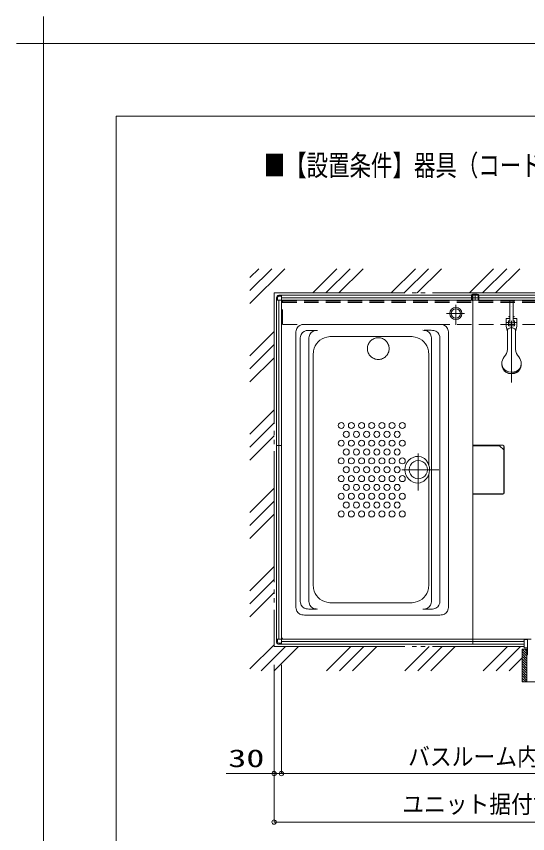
# Model space of a CAD drawing. Units: millimetres on the paper. Extents: x -305 to 305, y -152 to 152.
# Drawn here: x -304.8 to -234.4, y 39.8 to 152.3 of the extents above; entities that cross this region are included whole.
import ezdxf
from ezdxf.enums import TextEntityAlignment as Align

# ---------------------------------------------------------------- set-up
doc = ezdxf.new("R2010")
doc.units = ezdxf.units.MM
for name, pattern in [('DASHED2', [3, 2, -1]), ('LONG_CHAIN', [21, 18, -1, 1, -1]), ('LONG_DOUBLE_CHAIN', [21.8, 18, -1, 0.6, -0.6, 0.6, -1])]:
    doc.linetypes.add(name, pattern=pattern)
for name, color, linetype, lineweight in [('0-0_0', 7, 'Continuous', 9), ('0-2_VIEW0004', 7, 'Continuous', 9), ('0-3_1図面枠', 7, 'Continuous', 9), ('0-4_図面枠', 3, 'Continuous', 9), ('0-5_DEFPOINTS', 7, 'Continuous', 9)]:
    doc.layers.add(name, color=color, linetype=linetype, lineweight=lineweight)
doc.styles.add('ＭＳ ゴシック', font='')
doc.styles.get('ＭＳ ゴシック').set_extended_font_data('MS Gothic')

# ---------------------------------------------------------------- blocks, each defined once
blk = doc.blocks.new('グループ-6')
at = {"layer": '0-3_1図面枠'}
for p, q in [((-4200, 2895), (-4200, 3045)), ((-4275, 2970), (-4125, 2970))]:
    blk.add_line(p, q, dxfattribs=at)
blk = doc.blocks.new('_ORIGIN')
at = {"layer": '0-0_0'}
blk.add_line((0, 0), (-1, 0), dxfattribs=at)
blk.add_circle((0, 0), 0.5, dxfattribs=at)

msp = doc.modelspace()

# ---------------------------------------------------------------- linework, layer by layer
at = {"layer": '0-0_0'}
for p, q in [((-272.644, 112.714), (-267.839, 117.52)), ((-272.644, 114.51), (-269.635, 117.52)), ((-272.644, 116.307), (-271.431, 117.52)), ((-263.988, 114.186), (-260.655, 117.52)), ((-262.192, 114.186), (-258.858, 117.52)), ((-260.396, 114.186), (-257.062, 117.52)), ((-253.212, 114.186), (-249.878, 117.52)), ((-251.416, 114.186), (-248.082, 117.52)), ((-249.619, 114.186), (-246.286, 117.52)), ((-242.435, 114.186), (-239.102, 117.52)), ((-240.639, 114.186), (-237.306, 117.52)), ((-238.843, 114.186), (-235.51, 117.52)), ((-272.644, 105.53), (-269.311, 108.864)), ((-272.644, 103.734), (-269.311, 107.068)), ((-272.644, 101.938), (-269.311, 105.271)), ((-272.644, 94.754), (-269.311, 98.087)), ((-272.644, 92.958), (-269.311, 96.291)), ((-272.644, 91.162), (-269.311, 94.495)), ((-272.644, 83.978), (-269.311, 87.311)), ((-272.644, 82.182), (-269.311, 85.515)), ((-272.644, 80.385), (-269.311, 83.719)), ((-272.644, 73.201), (-269.311, 76.535)), ((-272.644, 71.405), (-269.311, 74.739)), ((-272.644, 69.609), (-269.311, 72.943)), ((-272.644, 62.425), (-269.311, 65.758)), ((-271.087, 62.186), (-267.753, 65.52)), ((-269.29, 62.186), (-265.957, 65.52)), ((-262.106, 62.186), (-258.773, 65.52)), ((-260.31, 62.186), (-256.977, 65.52)), ((-258.514, 62.186), (-255.181, 65.52)), ((-251.33, 62.186), (-247.997, 65.52)), ((-249.534, 62.186), (-246.201, 65.52)), ((-247.738, 62.186), (-244.405, 65.52)), ((-240.554, 62.186), (-237.22, 65.52)), ((-238.758, 62.186), (-235.424, 65.52)), ((-236.962, 62.186), (-235.194, 63.954))]:
    msp.add_line(p, q, dxfattribs=at)
at = {"layer": '0-2_VIEW0004', "linetype": 'LONG_DOUBLE_CHAIN'}
for p, q in [((-269.311, 114.186), (-207.311, 114.186)), ((-269.311, 114.186), (-269.311, 65.52)), ((-269.311, 65.52), (-234.927, 65.52))]:
    msp.add_line(p, q, dxfattribs=at)
at = {"layer": '0-2_VIEW0004'}
for p, q in [((-208.311, 113.853), (-268.644, 113.853)), ((-268.641, 113.717), (-268.311, 113.717)), ((-268.311, 65.853), (-268.311, 113.853)), ((-242.145, 113.853), (-268.311, 113.853)), ((-268.311, 113.586), (-268.311, 113.853)), ((-242.151, 113.21), (-242.151, 113.803)), ((-242.044, 113.21), (-242.044, 113.803)), ((-241.256, 113.853), (-242.031, 113.853)), ((-241.977, 113.853), (-241.977, 65.853)), ((-241.35, 114.016), (-241.937, 114.016)), ((-241.351, 113.91), (-241.937, 113.91)), ((-241.644, 113.186), (-241.644, 113.853)), ((-241.244, 113.803), (-241.244, 113.21)), ((-208.311, 113.853), (-241.143, 113.853)), ((-241.137, 113.803), (-241.137, 113.21)), ((-268.977, 113.52), (-268.977, 66.17)), ((-207.644, 113.186), (-268.977, 113.186)), ((-268.977, 113.186), (-268.711, 113.186)), ((-268.841, 113.186), (-268.841, 113.517)), ((-268.644, 66.52), (-268.644, 113.186)), ((-242.151, 113.52), (-268.311, 113.52)), ((-268.311, 66.886), (-268.311, 112.82)), ((-267.944, 113.187), (-242.144, 113.187)), ((-242.044, 113.21), (-242.151, 113.21)), ((-241.244, 113.52), (-242.044, 113.52)), ((-241.977, 113.02), (-241.977, 66.686)), ((-241.244, 113.21), (-241.137, 113.21)), ((-208.311, 113.52), (-241.137, 113.52)), ((-265.112, 109.853), (-246.509, 109.853)), ((-237.194, 109.13), (-237.194, 106.434)), ((-236.094, 106.434), (-236.094, 109.127)), ((-266.311, 71.051), (-266.311, 108.655)), ((-263.483, 109.027), (-264.533, 109.027)), ((-261.246, 108.186), (-250.709, 108.186)), ((-248.661, 109.037), (-247.693, 109.037)), ((-245.311, 108.655), (-245.311, 71.051)), ((-265.731, 107.828), (-265.731, 71.878)), ((-264.531, 107.828), (-264.531, 71.878)), ((-247.661, 107.839), (-247.661, 71.868)), ((-246.495, 107.839), (-246.495, 71.868)), ((-263.944, 105.427), (-263.944, 74.279)), ((-248.011, 105.427), (-248.011, 90.453)), ((-237.977, 104.425), (-237.977, 104.271)), ((-235.311, 104.271), (-235.311, 104.425)), ((-268.311, 93.186), (-268.977, 93.186)), ((-241.977, 93.219), (-237.844, 93.219)), ((-237.702, 93.028), (-237.702, 92.161)), ((-237.644, 86.686), (-237.644, 93.019)), ((-237.702, 92.161), (-237.707, 92.007)), ((-248.011, 89.254), (-248.011, 74.279)), ((-241.977, 86.486), (-237.844, 86.486)), ((-250.709, 71.52), (-261.246, 71.52)), ((-255.144, 69.853), (-265.112, 69.853)), ((-263.483, 70.679), (-264.533, 70.679)), ((-255.144, 69.853), (-246.509, 69.853)), ((-248.661, 70.669), (-247.693, 70.669)), ((-268.711, 66.52), (-268.977, 66.52)), ((-268.841, 66.52), (-268.841, 66.172)), ((-267.944, 66.52), (-242.144, 66.52)), ((-234.927, 66.486), (-234.927, 66.263)), ((-234.897, 66.48), (-234.897, 65.36)), ((-234.895, 66.52), (-233.944, 66.52)), ((-234.471, 66.49), (-234.887, 66.49)), ((-234.461, 65.36), (-234.461, 66.48)), ((-234.927, 65.853), (-268.748, 65.853)), ((-268.641, 65.972), (-268.311, 65.972)), ((-234.927, 66.186), (-268.311, 66.186)), ((-268.311, 65.853), (-268.311, 66.12)), ((-234.927, 65.853), (-268.311, 65.853)), ((-234.977, 66.246), (-234.977, 66.233)), ((-234.937, 66.253), (-234.971, 66.253)), ((-234.971, 66.226), (-234.937, 66.226)), ((-234.927, 66.216), (-234.927, 65.353)), ((-234.894, 65.32), (-234.471, 65.32)), ((-234.887, 65.35), (-234.471, 65.35)), ((-234.461, 65.31), (-234.461, 64.396)), ((-235.194, 60.636), (-235.194, 65.136)), ((-234.527, 65.136), (-235.194, 65.136)), ((-234.527, 64.17), (-235.194, 64.836)), ((-234.527, 63.836), (-235.194, 64.503)), ((-234.527, 63.503), (-235.194, 64.17)), ((-234.527, 64.503), (-235.16, 65.136)), ((-234.527, 64.836), (-234.827, 65.136)), ((-234.527, 60.636), (-234.527, 65.136)), ((-234.471, 64.386), (-234.517, 64.386)), ((-234.517, 64.353), (-234.437, 64.353)), ((-234.527, 63.17), (-235.194, 63.836)), ((-234.527, 62.836), (-235.194, 63.503)), ((-234.527, 62.503), (-235.194, 63.17)), ((-269.311, 62.98), (-269.311, 41.355)), ((-268.311, 62.98), (-268.311, 48.022)), ((-234.527, 62.17), (-235.194, 62.836)), ((-234.527, 61.836), (-235.194, 62.503)), ((-234.527, 61.503), (-235.194, 62.17)), ((-234.527, 61.173), (-235.194, 61.84)), ((-234.527, 60.843), (-235.194, 61.51)), ((-234.65, 60.636), (-235.194, 61.18)), ((-234.98, 60.636), (-235.194, 60.85)), ((-235.16, 60.636), (-208.094, 60.636)), ((-269.911, 48.022), (-270.511, 48.022)), ((-268.311, 48.022), (-269.311, 48.022)), ((-267.711, 48.022), (-267.111, 48.022)), ((-267.711, 48.022), (-208.911, 48.022)), ((-268.711, 41.355), (-207.911, 41.355))]:
    msp.add_line(p, q, dxfattribs=at)
at = {"layer": '0-2_VIEW0004', "color": 6, "linetype": 'DASHED2'}
for p, q in [((-268.177, 113.053), (-208.511, 113.053)), ((-268.177, 112.886), (-208.511, 112.886)), ((-268.144, 109.886), (-268.144, 113.186)), ((-268.144, 109.853), (-208.511, 109.853))]:
    msp.add_line(p, q, dxfattribs=at)
at = {"layer": '0-2_VIEW0004', "linetype": 'LONG_CHAIN'}
for p, q in [((-244.311, 112.562), (-244.311, 109.792)), ((-243.133, 111.353), (-245.575, 111.353)), ((-236.644, 110.361), (-236.644, 101.867)), ((-249.477, 92.096), (-249.477, 87.005)), ((-251.72, 89.853), (-246.629, 89.853))]:
    msp.add_line(p, q, dxfattribs=at)
at = {"layer": '0-2_VIEW0004', "color": 2}
for p, q in [((-236.856, 110.086), (-236.856, 113.186)), ((-236.432, 110.086), (-236.432, 113.186)), ((-237.394, 110.661), (-236.856, 110.661)), ((-237.394, 110.095), (-237.394, 110.661)), ((-237.067, 110.28), (-237.067, 109.663)), ((-237.017, 110.33), (-236.856, 110.33)), ((-237.011, 110.945), (-236.994, 110.961)), ((-236.856, 110.945), (-237.011, 110.945)), ((-237.011, 110.945), (-237.011, 110.911)), ((-237.011, 110.911), (-236.994, 110.895)), ((-237.011, 110.911), (-236.856, 110.911)), ((-236.994, 110.961), (-236.856, 110.961)), ((-236.994, 110.895), (-236.856, 110.895)), ((-236.432, 110.961), (-236.294, 110.961)), ((-236.277, 110.945), (-236.432, 110.945)), ((-236.432, 110.911), (-236.277, 110.911)), ((-236.432, 110.895), (-236.294, 110.895)), ((-236.432, 110.661), (-235.894, 110.661)), ((-236.271, 110.33), (-236.432, 110.33)), ((-236.277, 110.945), (-236.294, 110.961)), ((-236.277, 110.911), (-236.294, 110.895)), ((-236.277, 110.911), (-236.277, 110.945)), ((-236.221, 110.28), (-236.221, 109.663)), ((-235.894, 110.095), (-235.894, 110.661)), ((-237.067, 110.095), (-237.394, 110.095)), ((-237.394, 110.095), (-237.394, 109.611)), ((-237.194, 108.833), (-237.394, 109.611)), ((-237.069, 109.678), (-237.069, 110.095)), ((-237.069, 109.678), (-237.067, 109.678)), ((-237.067, 110.086), (-236.221, 110.086)), ((-236.221, 109.663), (-237.067, 109.663)), ((-236.221, 110.095), (-235.894, 110.095)), ((-236.221, 109.678), (-236.219, 109.678)), ((-236.219, 110.095), (-236.219, 109.678)), ((-236.094, 108.833), (-235.894, 109.611)), ((-235.894, 110.095), (-235.894, 109.611))]:
    msp.add_line(p, q, dxfattribs=at)
at = {"layer": '0-2_VIEW0004', "color": 4}
for p, q in [((-241.977, 93.151), (-238.332, 93.151)), ((-237.751, 92.626), (-238.237, 93.112)), ((-237.712, 92.531), (-237.712, 86.687)), ((-241.977, 86.554), (-237.845, 86.554))]:
    msp.add_line(p, q, dxfattribs=at)
at = {"layer": '0-2_VIEW0004'}
for points in [[(-234.894, 66.52), (-268.977, 66.52), (-268.977, 113.186)], [(-237.194, 109.13), (-237.1, 109.244), (-236.941, 109.331), (-236.815, 109.365), (-236.645, 109.381), (-236.451, 109.361), (-236.268, 109.295), (-236.172, 109.23), (-236.094, 109.127)], [(-235.311, 104.425), (-235.36, 104.109), (-235.521, 103.796), (-235.689, 103.611), (-235.972, 103.418), (-236.401, 103.278), (-236.644, 103.259), (-237.005, 103.302), (-237.363, 103.443), (-237.574, 103.59), (-237.796, 103.838), (-237.955, 104.213), (-237.977, 104.425)], [(-235.311, 104.271), (-235.36, 103.956), (-235.521, 103.643), (-235.689, 103.458), (-235.972, 103.264), (-236.401, 103.125), (-236.644, 103.105), (-237.005, 103.149), (-237.363, 103.289), (-237.574, 103.436), (-237.796, 103.684), (-237.955, 104.059), (-237.977, 104.271)], [(-235.311, 104.255), (-235.36, 103.94), (-235.521, 103.627), (-235.689, 103.441), (-235.972, 103.248), (-236.401, 103.109), (-236.644, 103.089), (-237.005, 103.133), (-237.363, 103.273), (-237.574, 103.42), (-237.796, 103.668), (-237.955, 104.043), (-237.977, 104.255)], [(-235.359, 103.944), (-235.494, 103.643), (-235.731, 103.377), (-235.933, 103.238), (-236.235, 103.113), (-236.644, 103.056), (-237.046, 103.111), (-237.437, 103.287), (-237.656, 103.469), (-237.861, 103.764), (-237.929, 103.944)], [(-249.477, 91.686), (-249.057, 91.618), (-248.64, 91.397), (-248.394, 91.166), (-248.137, 90.777), (-247.951, 90.187), (-247.925, 89.853), (-247.983, 89.357), (-248.17, 88.865), (-248.366, 88.574), (-248.695, 88.269), (-249.195, 88.05), (-249.477, 88.02)], [(-269.311, 62.98), (-269.311, 48.022), (-275.893, 48.022)]]:
    msp.add_lwpolyline(points, dxfattribs=at)
msp.add_lwpolyline([(-236.584, 112.266), (-236.584, 112.266), (-236.584, 112.266)], close=True, dxfattribs=at)
at = {"layer": '0-2_VIEW0004', "color": 4}
for points in [[(-237.751, 92.626), (-237.734, 92.605), (-237.725, 92.589)], [(-237.725, 92.589), (-237.715, 92.559), (-237.712, 92.531)]]:
    msp.add_lwpolyline(points, dxfattribs=at)
at = {"layer": '0-2_VIEW0004'}
for centre, radius in [((-244.311, 111.353), 0.833), ((-244.311, 111.353), 0.627), ((-260.077, 95.936), 0.417), ((-258.677, 95.936), 0.417), ((-257.277, 95.936), 0.417), ((-255.877, 95.936), 0.417), ((-254.477, 95.936), 0.417), ((-253.077, 95.936), 0.417), ((-251.677, 95.936), 0.417), ((-259.377, 94.72), 0.417), ((-257.977, 94.72), 0.417), ((-256.577, 94.72), 0.417), ((-255.177, 94.72), 0.417), ((-253.777, 94.72), 0.417), ((-252.377, 94.72), 0.417), ((-260.077, 93.503), 0.417), ((-258.677, 93.503), 0.417), ((-257.277, 93.503), 0.417), ((-255.877, 93.503), 0.417), ((-254.477, 93.503), 0.417), ((-253.077, 93.503), 0.417), ((-251.677, 93.503), 0.417), ((-259.377, 92.286), 0.417), ((-257.977, 92.286), 0.417), ((-256.577, 92.286), 0.417), ((-255.177, 92.286), 0.417), ((-253.777, 92.286), 0.417), ((-252.377, 92.286), 0.417), ((-260.077, 91.07), 0.417), ((-258.677, 91.07), 0.417), ((-257.277, 91.07), 0.417), ((-255.877, 91.07), 0.417), ((-254.477, 91.07), 0.417), ((-253.077, 91.07), 0.417), ((-251.677, 91.07), 0.417), ((-259.377, 89.853), 0.417), ((-257.977, 89.853), 0.417), ((-256.577, 89.853), 0.417), ((-255.177, 89.853), 0.417), ((-253.777, 89.853), 0.417), ((-252.377, 89.853), 0.417), ((-260.077, 88.636), 0.417), ((-258.677, 88.636), 0.417), ((-257.277, 88.636), 0.417), ((-255.877, 88.636), 0.417), ((-254.477, 88.636), 0.417), ((-253.077, 88.636), 0.417), ((-251.677, 88.636), 0.417), ((-259.377, 87.42), 0.417), ((-257.977, 87.42), 0.417), ((-256.577, 87.42), 0.417), ((-255.177, 87.42), 0.417), ((-253.777, 87.42), 0.417), ((-252.377, 87.42), 0.417), ((-260.077, 86.203), 0.417), ((-258.677, 86.203), 0.417), ((-257.277, 86.203), 0.417), ((-255.877, 86.203), 0.417), ((-254.477, 86.203), 0.417), ((-253.077, 86.203), 0.417), ((-251.677, 86.203), 0.417), ((-259.377, 84.986), 0.417), ((-257.977, 84.986), 0.417), ((-256.577, 84.986), 0.417), ((-255.177, 84.986), 0.417), ((-253.777, 84.986), 0.417), ((-252.377, 84.986), 0.417), ((-260.077, 83.77), 0.417), ((-258.677, 83.77), 0.417), ((-257.277, 83.77), 0.417), ((-255.877, 83.77), 0.417), ((-254.477, 83.77), 0.417), ((-253.077, 83.77), 0.417), ((-251.677, 83.77), 0.417)]:
    msp.add_circle(centre, radius, dxfattribs=at)
at = {"layer": '0-2_VIEW0004', "linetype": 'LONG_DOUBLE_CHAIN'}
msp.add_circle((-254.977, 106.52), 1.5, dxfattribs=at)
at = {"layer": '0-2_VIEW0004'}
for centre, radius, start, end in [((-268.644, 113.52), 0.333, 90, 180), ((-268.641, 113.517), 0.2, 90, 180), ((-241.937, 113.803), 0.213, 90, 180.00001), ((-241.937, 113.803), 0.107, 90, 180.00001), ((-241.351, 113.803), 0.213, 360, 90), ((-241.351, 113.803), 0.107, 360, 90), ((-267.944, 112.82), 0.367, 90, 180), ((-242.144, 113.02), 0.167, 0, 90), ((-265.294, 108.837), 1, 100.47531, 169.52468), ((-265.112, 107.853), 2, 90, 100.47531), ((-246.509, 107.853), 2, 79.52469, 90), ((-246.327, 108.837), 1, 10.47531, 79.52469), ((-264.311, 108.655), 2, 169.52468, 180), ((-263.731, 107.828), 2, 169.52468, 180), ((-264.714, 108.01), 1, 100.47531, 169.52468), ((-264.533, 107.027), 2, 90, 100.47531), ((-262.531, 107.828), 2, 169.52468, 180), ((-263.515, 108.01), 1, 100.47531, 169.52468), ((-261.577, 105.82), 2.333, 101.47834, 170.30368), ((-263.333, 107.027), 2, 90, 100.47531), ((-261.246, 104.186), 4, 90, 101.47834), ((-250.709, 104.186), 4, 78.52166, 90), ((-250.377, 105.82), 2.333, 9.69632, 78.52166), ((-248.86, 107.037), 2, 79.52469, 90), ((-248.678, 108.02), 1, 10.47531, 79.52469), ((-249.661, 107.839), 2, 0, 10.47531), ((-247.693, 107.037), 2, 79.52469, 90), ((-247.511, 108.02), 1, 10.47531, 79.52469), ((-248.495, 107.839), 2, 0, 10.47531), ((-247.311, 108.655), 2, 0, 10.47531), ((-259.277, 105.427), 4.667, 170.30368, 180), ((-252.677, 105.427), 4.667, 0, 9.69633), ((-238.866, 106.501), 1.667, 317.34318, 357.6964), ((-234.422, 106.501), 1.667, 182.30366, 222.65686), ((-252.011, 105.488), 4, 359.06925, 0), ((-236.561, 104.454), 1.417, 139.64678, 181.19028), ((-236.727, 104.454), 1.417, 358.80972, 40.3532), ((-237.844, 93.019), 0.2, 0, 90), ((-249.477, 89.853), 1.833, 90, 180.00005), ((-249.477, 89.853), 1.25, 360, 180.00006), ((-249.477, 89.853), 1.25, 360, 180.00006), ((-249.477, 89.853), 1.25, 0, 180.00006), ((-249.477, 89.853), 1.833, 179.99995, 270), ((-249.477, 89.853), 1.25, 179.99994, 0), ((-249.477, 89.853), 1.25, 179.99994, 0), ((-249.477, 89.853), 1.25, 179.99994, 0), ((-237.844, 86.686), 0.2, 270, 0), ((-259.277, 74.279), 4.667, 179.99999, 189.69632), ((-252.677, 74.279), 4.667, 350.30368, 0), ((-261.577, 73.886), 2.333, 189.69632, 258.52166), ((-250.377, 73.886), 2.333, 281.47834, 350.30368), ((-264.311, 71.051), 2, 179.99999, 190.47532), ((-263.731, 71.878), 2, 179.99999, 190.47532), ((-264.714, 71.696), 1, 190.47532, 259.52469), ((-262.531, 71.878), 2, 179.99999, 190.47532), ((-263.515, 71.696), 1, 190.47532, 259.52469), ((-261.246, 75.52), 4, 258.52166, 270), ((-250.709, 75.52), 4, 270, 281.47834), ((-248.678, 71.686), 1, 280.47531, 349.52469), ((-249.661, 71.868), 2, 349.52469, 0), ((-247.511, 71.686), 1, 280.47531, 349.52469), ((-248.495, 71.868), 2, 349.52469, 0), ((-247.311, 71.051), 2, 349.52469, 0), ((-265.294, 70.87), 1, 190.47532, 259.52469), ((-265.112, 71.853), 2, 259.52469, 270), ((-264.533, 72.679), 2, 259.52469, 270), ((-263.333, 72.679), 2, 259.52469, 270), ((-248.86, 72.669), 2, 270, 280.47532), ((-247.693, 72.669), 2, 270, 280.47532), ((-246.509, 71.853), 2, 270, 280.47532), ((-246.327, 70.87), 1, 280.47531, 349.52469), ((-267.944, 66.886), 0.367, 180, 270), ((-242.144, 66.686), 0.167, 270, 0), ((-234.894, 66.486), 0.0333, 90, 180), ((-234.887, 66.48), 0.01, 90, 180), ((-234.471, 66.48), 0.01, 0, 90), ((-234.444, 66.503), 0.0167, 0, 90), ((-268.644, 66.17), 0.333, 180, 251.80513), ((-268.641, 66.172), 0.2, 180, 270), ((-234.971, 66.246), 0.0067, 90, 180), ((-234.971, 66.233), 0.0067, 180, 270), ((-234.937, 66.263), 0.01, 270, 0), ((-234.937, 66.216), 0.01, 0, 90), ((-234.894, 65.353), 0.0333, 180, 270), ((-234.887, 65.36), 0.01, 180, 270), ((-234.471, 65.36), 0.01, 270, 0), ((-234.471, 65.31), 0.01, 0, 90), ((-234.517, 64.376), 0.01, 90, 180), ((-234.517, 64.363), 0.01, 180, 270), ((-234.471, 64.396), 0.01, 270, 0), ((-234.437, 64.363), 0.01, 270, 0)]:
    msp.add_arc(centre, radius, start, end, dxfattribs=at)
at = {"layer": '0-2_VIEW0004', "color": 2}
for centre, radius, start, end in [((-237.017, 110.28), 0.05, 90, 180), ((-236.271, 110.28), 0.05, 0, 90), ((-236.644, 108.973), 0.438, 60.88853, 119.01782), ((-236.644, 109.061), 0.35, 59.97277, 119.83311)]:
    msp.add_arc(centre, radius, start, end, dxfattribs=at)
at = {"layer": '0-2_VIEW0004', "color": 4}
for centre, start, end in [((-238.332, 93.018), 45.00001, 90), ((-237.845, 86.687), 270, 0)]:
    msp.add_arc(centre, 0.133, start, end, dxfattribs=at)
at = {"layer": '0-4_図面枠'}
msp.add_lwpolyline([(-291.017, -138.498), (108.983, -138.498), (108.983, 138.502), (-291.017, 138.502)], close=True, dxfattribs=at)
at = {"layer": '0-5_DEFPOINTS'}
for p in [(118.983, 148.502), (-301.017, -148.498)]:
    msp.add_line(p, (-301.017, 148.502), dxfattribs=at)

# ---------------------------------------------------------------- block references
at = {"layer": '0-2_VIEW0004', "xscale": 0.6, "yscale": 0.6}
msp.add_blockref('_ORIGIN', (-269.311, 48.022), dxfattribs=at)
at = {"layer": '0-2_VIEW0004', "xscale": 0.6, "yscale": 0.6, "rotation": 180}
for p in [(-268.311, 48.022), (-268.311, 48.022), (-269.311, 41.355)]:
    msp.add_blockref('_ORIGIN', p, dxfattribs=at)
at = {"layer": '0-3_1図面枠', "xscale": 0.05, "yscale": 0.05}
msp.add_blockref('グループ-6', (-91.017, 0.002), dxfattribs=at)

# ---------------------------------------------------------------- texts
at = {"layer": '0-0_0', "color": 2, "style": 'ＭＳ ゴシック', "width": 0.75}
msp.add_text('■【設置条件】器具（コード・配管等）とび出し位置（１／２）', height=2.886, dxfattribs=at).set_placement((-270.735, 129.438), align=Align.BOTTOM_LEFT)
at = {"layer": '0-2_VIEW0004', "style": 'ＭＳ ゴシック'}
for s, width, p in [('バスルーム内寸', 0.9, (-250.872, 48.403)), ('30', 1.5, (-275.621, 48.187)), ('ユニット据付寸法', 0.9, (-251.695, 41.867))]:
    msp.add_text(s, height=2.441, dxfattribs=dict(at, width=width)).set_placement(p, align=Align.BOTTOM_LEFT)

doc.saveas('drawing.dxf')
